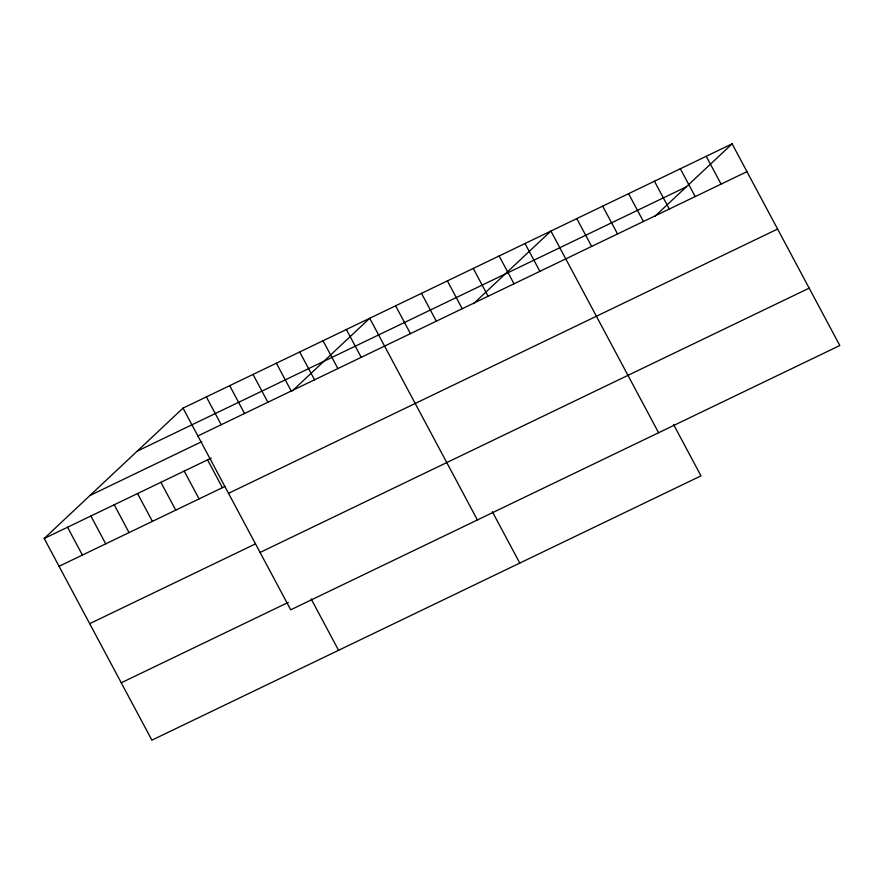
<?xml version="1.0" encoding="UTF-8"?>
<svg xmlns="http://www.w3.org/2000/svg" width="884" height="884" viewBox="0 0 884 884"><rect width="100%" height="100%" fill="white"/><g stroke="black" fill="none" stroke-linecap="round" stroke-linejoin="round"><path stroke-width="1.33" d="M673.542 424.475L700.979 475.868L151.893 740.162L44.2 538.478L183.021 408.132L732.107 143.838L839.8 345.522L290.714 609.816L183.021 408.132M292.427 390.827L369.711 318.262L477.404 519.958M473.636 303.61L550.909 231.055L658.602 432.74M654.834 216.392L732.107 143.838M137.208 451.138L686.293 186.844M197.872 435.956L746.958 171.662M90.013 495.46L201.773 441.657M44.2 538.478L211.243 458.078M59.062 566.301L224.868 486.487M228.514 493.327L777.6 229.033M89.693 623.673L255.498 543.87M260.073 552.445L809.158 288.151M121.263 682.791L288.294 602.391M706.217 156.291L721.079 184.115M680.337 168.756L695.189 196.579M654.447 181.209L669.31 209.033M628.568 193.673L643.419 221.497M602.678 206.127L617.54 233.951M576.788 218.591L591.65 246.415M525.019 243.509L539.881 271.333M499.14 255.973L513.991 283.797M473.249 268.427L488.112 296.251M447.37 280.891L462.221 308.715M421.48 293.344L436.331 321.168M395.59 305.809L410.452 333.633M492.333 511.692L519.781 563.086M346.373 329.5L361.224 357.324M323.036 340.738L337.898 368.562M299.698 351.965L314.56 379.788M276.361 363.202L291.223 391.026M253.023 374.429L267.885 402.253M229.696 385.667L244.548 413.491M206.359 396.894L221.21 424.718M311.135 598.91L338.583 650.304M207.552 459.846L222.414 487.67M184.215 471.084L199.077 498.907M160.877 482.31L175.739 510.134M137.539 493.548L152.402 521.372M114.213 504.775L129.064 532.599M90.875 516.013L105.726 543.837M67.538 527.24L82.389 555.064"/></g></svg>
